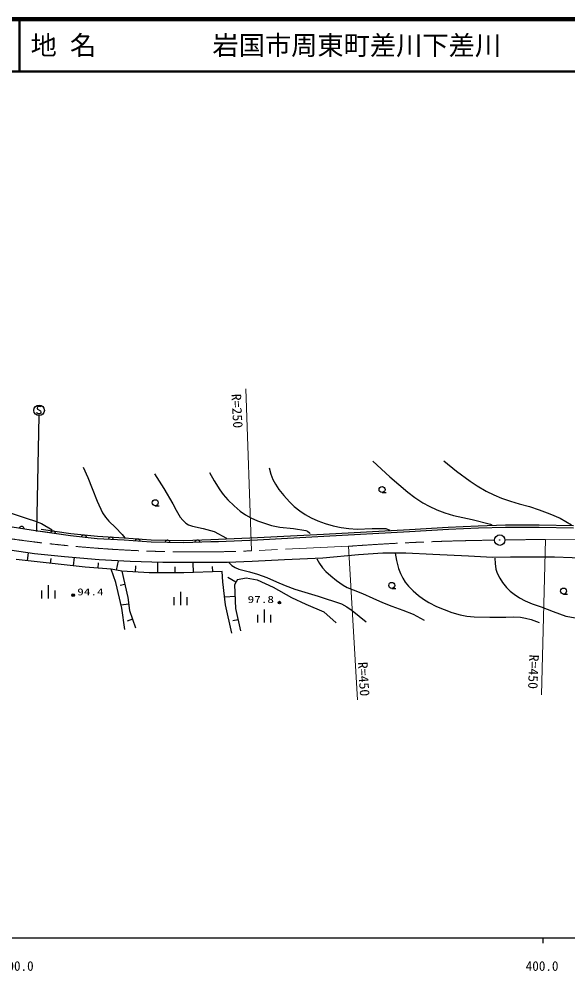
# Model space of a CAD drawing. Units: millimetres, scale not verified. Extents: x 40000 to 680000, y 20000 to 380000.
# Drawn here: x 368178 to 472770, y 198715 to 380000 of the extents above; entities that cross this region are included whole.
import ezdxf
from ezdxf.enums import TextEntityAlignment as Align

# ---------------------------------------------------------------- set-up
doc = ezdxf.new("R2010")
doc.units = ezdxf.units.MM
doc.header["$LTSCALE"] = 1000
doc.linetypes.add('CHAIN', pattern=[18.5, 12, -1.5, 3.5, -1.5])
for name, color, linetype, lineweight in [('M-BGD', 7, 'Continuous', 25), ('M-BGD-EXST', 7, 'Continuous', 25), ('M-BMK', 2, 'CHAIN', 13), ('M-BMK-SRVR', 3, 'Continuous', 25), ('M-STR-HTXT', 7, 'Continuous', 13), ('M-TTL', 2, 'Continuous', 140), ('M-TTL-BAND', 7, 'Continuous', 25), ('M-TTL-LINE', 7, 'Continuous', 50)]:
    doc.layers.add(name, color=color, linetype=linetype, lineweight=lineweight)
doc.layers.add('M-TTL-TXT', color=7, linetype='Continuous')
doc.styles.add('ＭＳ ゴシック', font='')
doc.styles.get('ＭＳ ゴシック').set_extended_font_data('MS Gothic')

msp = doc.modelspace()

# ---------------------------------------------------------------- linework, layer by layer
at = {"layer": 'M-BGD'}
for p, q in [((437352, 289833), (438102, 289833)), ((394129, 287319), (394879, 287320)), ((371331, 282560), (366029, 283351)), ((368243, 283142), (368186, 283029)), ((368317, 283232), (368243, 283142)), ((368431, 283316), (368317, 283232)), ((368538, 283361), (368431, 283316)), ((368663, 283382), (368538, 283361)), ((368821, 283359), (368663, 283382)), ((368934, 283302), (368821, 283359)), ((369024, 283227), (368934, 283302)), ((369108, 283114), (369024, 283227)), ((369153, 283006), (369108, 283114)), ((369175, 282881), (369153, 283006)), ((378024, 281983), (372404, 282806)), ((449962, 283186), (442573, 282754)), ((455690, 283433), (449962, 283186)), ((455708, 283034), (449983, 282786)), ((460842, 283588), (455690, 283433)), ((460848, 283188), (455708, 283034)), ((467288, 283589), (460842, 283588)), ((467284, 283190), (460848, 283188)), ((473810, 283068), (467284, 283190)), ((473817, 283467), (467288, 283589)), ((377973, 281586), (371331, 282560)), ((377973, 281586), (372346, 282411)), ((374214, 282258), (374157, 282145)), ((374288, 282348), (374214, 282258)), ((374402, 282433), (374288, 282348)), ((374509, 282478), (374402, 282433)), ((374634, 282500), (374509, 282478)), ((374792, 282477), (374634, 282500)), ((374905, 282420), (374792, 282477)), ((374995, 282346), (374905, 282420)), ((375080, 282232), (374995, 282346)), ((375125, 282125), (375080, 282232)), ((375147, 282000), (375125, 282125)), ((383092, 281038), (377973, 281586)), ((383092, 281038), (377973, 281586)), ((383125, 281437), (378024, 281983)), ((380088, 281480), (380036, 281365)), ((380159, 281573), (380088, 281480)), ((380269, 281662), (380159, 281573)), ((380374, 281711), (380269, 281662)), ((380498, 281738), (380374, 281711)), ((380657, 281721), (380498, 281738)), ((380772, 281668), (380657, 281721)), ((380865, 281598), (380772, 281668)), ((380954, 281488), (380865, 281598)), ((381003, 281382), (380954, 281488)), ((381030, 281259), (381003, 281382)), ((388211, 280734), (383092, 281038)), ((388211, 280734), (383092, 281038)), ((388235, 281134), (383125, 281437)), ((385200, 281033), (385153, 280916)), ((385265, 281130), (385200, 281033)), ((385371, 281223), (385265, 281130)), ((385475, 281277), (385371, 281223)), ((385597, 281310), (385475, 281277)), ((385756, 281301), (385597, 281310)), ((385874, 281254), (385756, 281301)), ((385970, 281188), (385874, 281254)), ((386064, 281082), (385970, 281188)), ((386118, 280979), (386064, 281082)), ((393348, 280769), (388235, 281134)), ((413603, 281179), (406191, 280870)), ((426219, 281827), (413603, 281179)), ((426239, 281428), (413620, 280779)), ((442573, 282754), (426219, 281827)), ((442595, 282354), (426239, 281428)), ((449983, 282786), (442595, 282354)), ((364692, 279180), (371094, 278227)), ((386151, 280857), (386118, 280979)), ((393330, 280370), (388211, 280734)), ((393330, 280370), (388211, 280734)), ((390320, 280704), (390272, 280588)), ((390387, 280800), (390320, 280704)), ((390494, 280892), (390387, 280800)), ((390598, 280945), (390494, 280892)), ((390721, 280977), (390598, 280945)), ((390880, 280965), (390721, 280977)), ((390997, 280917), (390880, 280965)), ((391092, 280850), (390997, 280917)), ((391185, 280743), (391092, 280850)), ((391238, 280639), (391185, 280743)), ((391269, 280516), (391238, 280639)), ((399607, 280249), (393330, 280370)), ((399607, 280249), (393330, 280370)), ((399603, 280649), (393348, 280769)), ((396011, 280438), (395968, 280319)), ((396073, 280537), (396011, 280438)), ((396175, 280635), (396073, 280537)), ((396276, 280693), (396175, 280635)), ((396396, 280731), (396276, 280693)), ((396556, 280728), (396396, 280731)), ((396676, 280685), (396556, 280728)), ((396774, 280623), (396676, 280685)), ((396872, 280521), (396774, 280623)), ((396930, 280420), (396872, 280521)), ((396968, 280300), (396930, 280420)), ((404711, 280832), (399603, 280649)), ((404725, 280433), (399607, 280249)), ((404725, 280433), (399607, 280249)), ((401702, 280444), (401666, 280323)), ((401758, 280546), (401702, 280444)), ((401855, 280650), (401758, 280546)), ((401953, 280713), (401855, 280650)), ((402071, 280758), (401953, 280713)), ((402231, 280763), (402071, 280758)), ((402352, 280728), (402231, 280763)), ((402454, 280671), (402352, 280728)), ((402558, 280575), (402454, 280671)), ((402621, 280477), (402558, 280575)), ((402666, 280359), (402621, 280477)), ((406191, 280870), (404711, 280832)), ((406202, 280470), (404725, 280433)), ((413620, 280779), (406202, 280470)), ((369818, 276812), (369990, 278415)), ((371094, 278227), (376861, 277638)), ((376861, 277638), (383446, 277094)), ((378567, 275875), (378743, 277520)), ((418761, 277055), (426072, 277419)), ((426072, 277419), (432882, 278011)), ((432882, 278011), (437513, 278330)), ((437513, 278330), (441872, 278330)), ((441872, 278330), (447004, 278104)), ((447004, 278104), (453815, 277787)), ((453815, 277787), (458401, 277516)), ((458401, 277516), (461807, 277607)), ((461807, 277607), (470207, 277563)), ((470207, 277563), (477460, 277292)), ((380754, 275641), (367631, 277046)), ((374193, 276343), (374294, 277285)), ((385704, 275233), (380754, 275641)), ((383229, 275437), (383312, 276446)), ((383446, 277094), (389337, 276777)), ((386747, 275029), (387101, 276835)), ((389337, 276777), (395603, 276551)), ((390378, 274689), (390442, 275894)), ((394624, 274542), (394638, 276554)), ((395603, 276551), (402369, 276553)), ((397939, 274520), (397947, 275685)), ((401424, 274577), (401353, 276462)), ((402369, 276553), (407908, 276554)), ((405079, 274714), (405040, 275765)), ((407908, 276554), (412586, 276736)), ((412586, 276736), (418761, 277055)), ((387790, 274825), (385704, 275233)), ((386631, 272690), (385704, 275233)), ((392967, 274553), (387790, 274825)), ((387790, 274825), (388902, 269830)), ((399596, 274509), (392967, 274553)), ((406907, 274782), (399596, 274509)), ((407028, 272845), (406907, 274782)), ((373733, 272173), (373734, 269673)), ((387767, 267832), (386631, 272690)), ((388346, 272327), (387417, 272120)), ((407526, 268446), (407028, 272845)), ((409512, 272774), (407969, 273655)), ((409795, 273271), (409228, 272277)), ((409228, 272277), (409442, 267737)), ((409795, 273271), (411427, 273555)), ((411427, 273555), (413556, 273201)), ((413556, 273201), (416607, 271782)), ((372484, 271173), (372484, 269673)), ((374984, 271173), (374984, 269674)), ((398921, 270900), (398921, 268401)), ((416607, 271782), (420084, 269867)), ((439198, 271577), (439948, 271577)), ((471926, 270499), (472676, 270499)), ((389061, 268581), (387635, 268399)), ((388902, 269830), (389221, 267332)), ((397671, 269900), (397672, 268400)), ((400171, 269901), (400171, 268401)), ((409335, 270007), (407360, 269914)), ((408733, 263054), (407526, 268446)), ((420084, 269867), (422851, 268590)), ((422851, 268590), (426257, 267101)), ((388313, 263745), (387767, 267832)), ((389221, 267332), (390356, 264063)), ((409442, 267737), (410365, 263480)), ((413620, 266557), (413620, 265057)), ((414870, 267557), (414870, 265057)), ((416120, 266557), (416120, 265057)), ((426257, 267101), (428599, 265044)), ((389788, 265698), (388793, 265352)), ((409903, 265608), (408906, 265392))]:
    msp.add_line(p, q, dxfattribs=at)
for points in [[(435559, 295777), (438817, 292832), (442263, 289870), (443607, 288852), (445104, 287854), (446338, 287201), (447806, 286557), (449286, 285978), (450978, 285432), (454505, 284677), (458039, 283816), (458285, 283701)], [(449117, 295864), (451544, 293928), (454114, 292021), (455484, 291108), (457198, 290097), (458630, 289381), (460109, 288759), (461810, 288169), (463497, 287694), (465428, 287174), (467309, 286556), (469322, 285789), (471272, 284924), (473458, 283704)], [(380371, 294669), (381297, 292674), (382140, 290621), (383082, 288203), (384062, 285965), (384631, 285141), (385294, 284386), (386568, 283186), (387817, 281850), (388356, 281197)], [(415834, 294507), (416155, 293345), (416549, 292297), (417019, 291418), (417695, 290419), (418617, 289247), (419689, 288060), (420613, 287188), (421711, 286316), (422708, 285647), (423813, 285037), (425090, 284462), (426480, 283949), (428020, 283497), (429583, 283159), (430993, 282967), (432592, 282870), (435433, 282976), (438076, 282972), (438856, 282642)], [(394014, 293362), (395753, 290619), (397460, 287697), (398103, 286449), (398892, 285161), (399387, 284554), (399981, 284014), (400481, 283704), (401217, 283410), (403256, 282979), (405377, 282392), (407701, 281116)], [(404489, 293618), (405353, 292028), (406407, 290331), (407060, 289462), (407989, 288417), (409147, 287303), (410339, 286293), (411315, 285594), (412327, 285018), (413611, 284462), (414939, 283998), (416310, 283580), (417866, 283238), (420453, 282979), (422799, 282616), (423166, 282453), (423507, 282156), (423625, 282006)], [(365910, 286140), (369707, 284886), (371138, 284438), (372445, 283919), (374515, 282713)], [(439875, 278256), (440115, 276877), (440492, 275377), (440841, 274434), (441285, 273536), (441781, 272765), (442408, 271985), (443248, 271119), (444268, 270231), (445230, 269514), (446283, 268855), (447711, 268135), (449154, 267523), (450663, 266971), (452200, 266532), (453515, 266292), (454908, 266155), (457903, 266069), (460950, 266092), (462353, 266140), (463723, 266084), (464710, 265921), (465766, 265631), (467258, 265075)], [(408135, 276495), (408736, 275956), (409338, 275544), (410064, 275237), (410843, 275025), (412103, 274743), (413636, 274283), (415417, 273630), (417258, 272842), (418907, 272119), (420755, 271424), (425175, 270081), (429595, 268606), (430654, 268041), (431660, 267380), (434306, 265188)], [(424923, 277216), (425402, 276335), (425972, 275510), (426651, 274780), (427556, 273976), (428646, 273086), (429953, 272164), (430713, 271742), (431814, 271268), (433594, 270590), (435609, 269699), (437427, 268870), (439239, 268168), (441319, 267452), (443275, 266671), (445348, 265504)], [(458840, 277305), (458882, 276300), (459055, 275204), (459311, 274448), (459760, 273545), (460301, 272706), (461058, 271766), (461767, 271059), (462528, 270441), (463535, 269780), (464595, 269213), (465950, 268634), (467648, 268036), (469939, 267140), (472337, 266313), (474188, 265939), (476366, 265615), (480255, 265325), (484410, 264896), (484989, 264713), (485662, 264349), (485999, 264068)]]:
    msp.add_lwpolyline(points, dxfattribs=at)
for centre, radius in [((437352, 290402), 570), ((394129, 287889), 570), ((439198, 272147), 570), ((378487, 270286), 250), ((378487, 270286), 150), ((378487, 270286), 50), ((471926, 271069), 570), ((417787, 268866), 250), ((417787, 268866), 150), ((417787, 268866), 50)]:
    msp.add_circle(centre, radius, dxfattribs=at)
at = {"layer": 'M-BGD-EXST'}
for p, q in [((371603, 304918), (371523, 305038)), ((371843, 304798), (371603, 304918)), ((371683, 306118), (371643, 305878)), ((371643, 305878), (371723, 305678)), ((371922, 306238), (371683, 306118)), ((371723, 305678), (372283, 305358)), ((372123, 304798), (371843, 304798)), ((372082, 306238), (371922, 306238)), ((372242, 306198), (372082, 306238)), ((372323, 304918), (372123, 304798)), ((372322, 306118), (372242, 306198)), ((372283, 305358), (372363, 305158)), ((372363, 305158), (372323, 304918)), ((371966, 304454), (371524, 282389))]:
    msp.add_line(p, q, dxfattribs=at)
msp.add_circle((372003, 305478), 1000, dxfattribs=at)
at = {"layer": 'M-BMK'}
for p, q in [((430930, 279586), (412479, 278731)), ((474610, 280842), (468514, 280879))]:
    msp.add_line(p, q, dxfattribs=at)
for centre, radius, start, end in [((401915, 528484), 249976, 260.50057, 272.42204), ((463727, -169174), 449957, 90.63103, 94.17995), ((470015, -169075), 449957, 90.19118, 91.17717)]:
    msp.add_arc(centre, radius, start, end, dxfattribs=at)
at = {"layer": 'M-BMK-SRVR'}
for radius in [1000, 40]:
    msp.add_circle((459772, 280765), radius, dxfattribs=at)
at = {"layer": 'M-STR-HTXT'}
for p, q in [((412479, 278731), (411377, 309579)), ((432684, 250344), (430930, 279586)), ((468514, 280879), (467709, 251288))]:
    msp.add_line(p, q, dxfattribs=at)
at = {"layer": 'M-TTL'}
msp.add_line((680000, 380000), (40000, 380000), dxfattribs=at)
at = {"layer": 'M-TTL-BAND'}
for p, q in [((40000, 205000), (579000, 205000)), ((468000, 205000), (468000, 204000))]:
    msp.add_line(p, q, dxfattribs=at)
at = {"layer": 'M-TTL-LINE'}
for p, q in [((368250, 380000), (368250, 370000)), ((40000, 370000), (680000, 370000))]:
    msp.add_line(p, q, dxfattribs=at)

# ---------------------------------------------------------------- texts
at = {"layer": 'M-BGD', "style": 'ＭＳ ゴシック', "width": 1.4}
for s, p in [('94.4', (379268, 269860)), ('97.8', (411728, 268416))]:
    msp.add_text(s, height=1320, rotation=0.01, dxfattribs=at).set_placement(p, align=Align.BOTTOM_LEFT)
at = {"layer": 'M-STR-HTXT', "style": 'ＭＳ ゴシック', "width": 1.05}
for s, rotation, p in [('R=250', 273.11, (408100, 308552)), ('R=450', 273.81, (432187, 257472)), ('R=450', 268.01, (464851, 259012))]:
    msp.add_text(s, height=1833, rotation=rotation, dxfattribs=at).set_placement(p, align=Align.BOTTOM_LEFT)
at = {"layer": 'M-TTL-BAND', "style": 'ＭＳ ゴシック'}
for s, p in [('300.0', (367844, 198195)), ('400.0', (467844, 198195))]:
    msp.add_text(s, height=1833, dxfattribs=at).set_placement(p, align=Align.BOTTOM_CENTER)
at = {"layer": 'M-TTL-TXT', "style": 'ＭＳ ゴシック'}
for s, p in [('地 名', (370380, 375000)), ('岩国市周東町差川下差川', (405024, 375000))]:
    msp.add_text(s, height=3666, dxfattribs=at).set_placement(p, align=Align.MIDDLE_LEFT)

doc.saveas('drawing.dxf')
